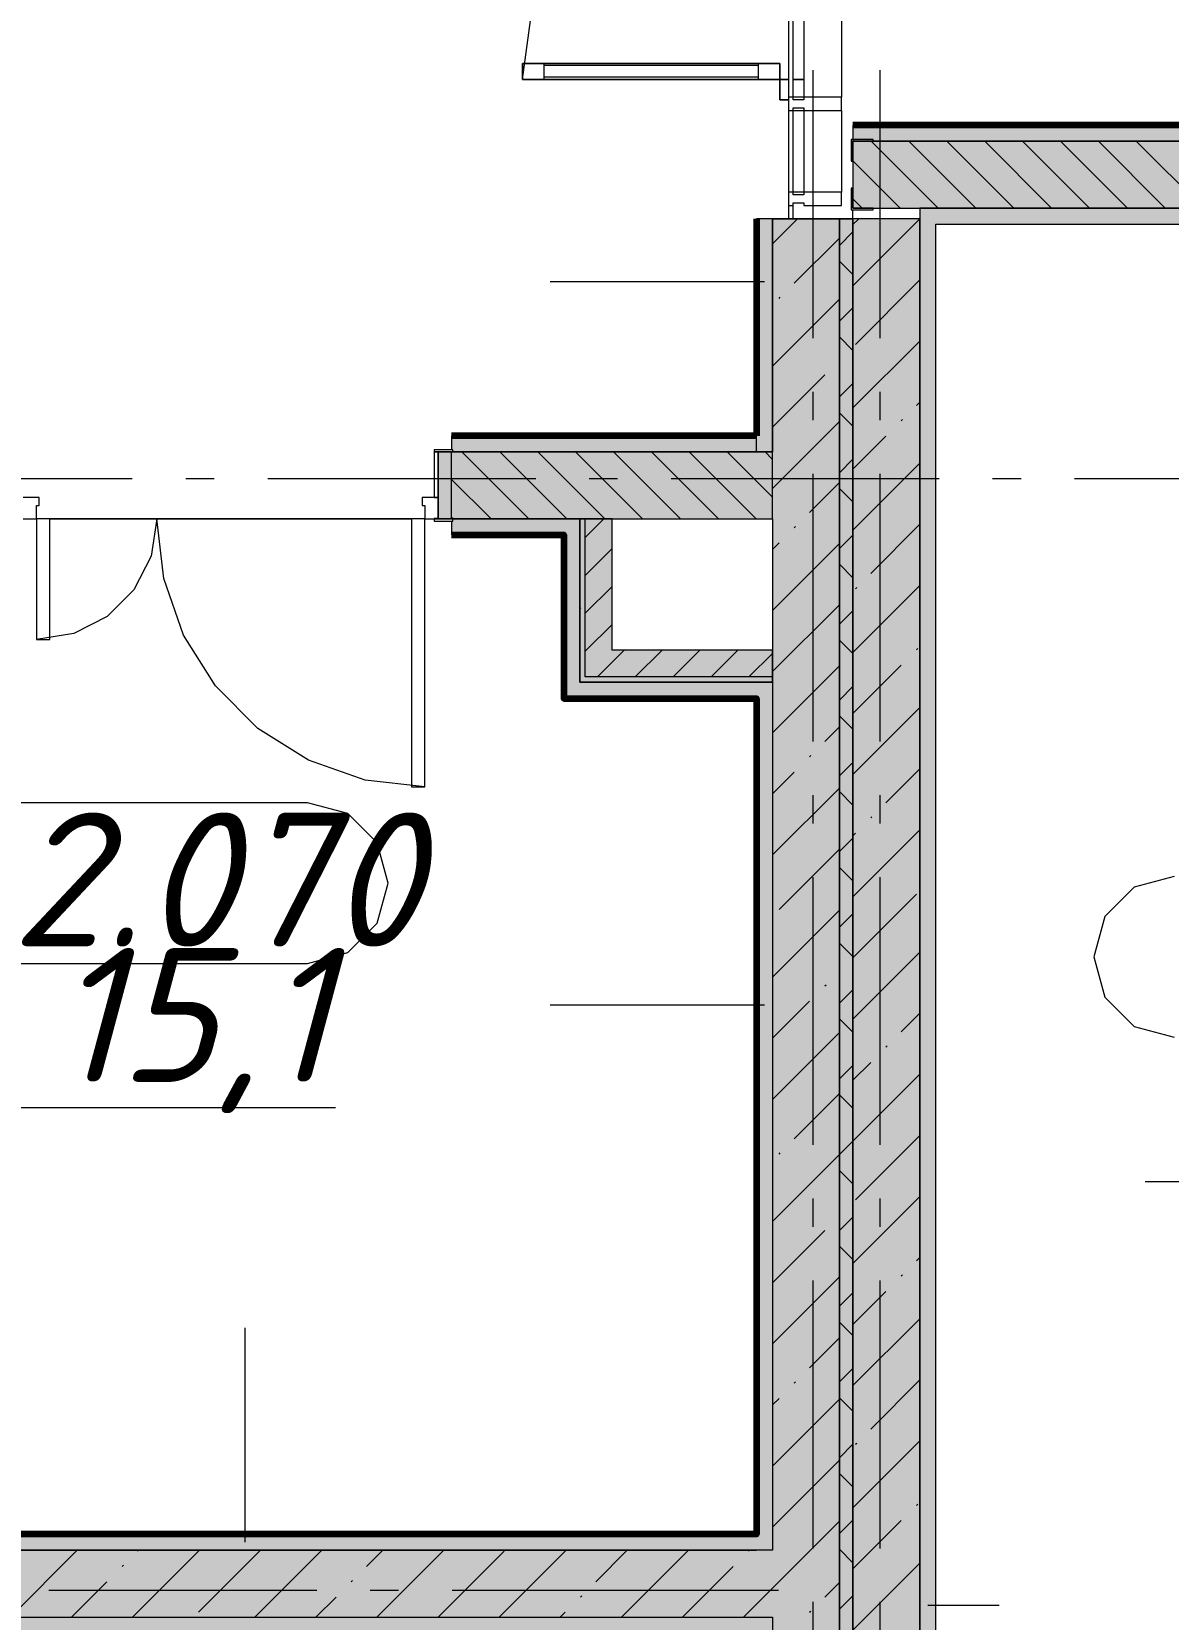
# Model space of a CAD drawing. Header units: millimetres. Extents: x -537608 to 253996, y -217170 to 186033.
# Drawn here: x -294227 to -289984, y 4442 to 10368 of the extents above; entities that cross this region are included whole.
import ezdxf

# ---------------------------------------------------------------- set-up
doc = ezdxf.new("R2010")
doc.units = ezdxf.units.MM
doc.layers.add('16) Лак 1.6м', color=160, linetype='Continuous', lineweight=90)
doc.layers.add('2) окраска коммуникации', color=152, linetype='Continuous', lineweight=30)
doc.layers.add('PDF _Геометрия', color=7, linetype='Continuous')
doc.layers.add('PDF _Текст', color=7, linetype='Continuous')
doc.layers.add('PDF _Сплошная заливка', color=7, linetype='Continuous', true_color=0xffffff)
doc.styles.add('PDF ISOCPEUR Italic', font='isocpeui.ttf')

msp = doc.modelspace()

# ---------------------------------------------------------------- hatches: boundary and pattern name
at = {"layer": '2) окраска коммуникации'}
h = msp.add_hatch(dxfattribs=at)
h.set_pattern_fill('ANSI31', color=5, scale=222)
h.set_pattern_definition([(45, (-305519.1, -20669.7), (-498.404, 498.404), [])])
edge = h.paths.add_edge_path()
edge.add_spline(control_points=[(-290778.1295, 11066.7373), (-290387.3432, 10570.6496), (-289743.0728, 11066.7373), (-288919.2533, 10560.095), (-288105.994, 11182.8428), (-286954.7585, 10760.6403), (-286007.4205, 10940.029), (-285042.7478, 10616.4758), (-284130.9316, 11012.6635), (-281975.2536, 10728.4524), (-280376.2745, 10966.1654), (-279268.5104, 11271.0495), (-278118.4513, 10949.6411), (-276985.3065, 10882.0339), (-275953.6379, 10645.4087), (-275395.5218, 9715.8097), (-275395.5218, 8271.0495), (-275157.9741, 7191.9904), (-275614.614, 6955.3652), (-274802.8089, 5738.4356), (-275817.5649, 5129.9708), (-275327.2936, 3468.321), (-275716.2842, 2758.4446), (-275293.4682, 2171.0495), (-273991.1979, 1727.4348), (-273974.2852, 2606.3284), (-273078.3544, 3011.9716), (-273078.3544, 4702.1524), (-273720.5962, 5040.1884), (-273078.3544, 5733.1622), (-273720.5962, 6578.2529), (-273078.3544, 7271.2267), (-273805.1597, 8271.0495), (-273078.3544, 9012.1129), (-274291.2526, 9488.1178), (-274291.2526, 9164.2291), (-275005.9538, 9367.0507), (-275005.9538, 9971.0495), (-275073.6046, 10786.8019), (-275073.6046, 11271.0495), (-274668.0133, 12503.4462), (-274837.1388, 13297.8308), (-275344.5167, 13652.7686), (-276004.109, 13838.6884), (-276985.0411, 13838.6884), (-277813.7588, 13821.7866), (-278642.4766, 14041.51), (-279014.5545, 14768.2882), (-278845.4274, 16002.1196), (-278185.8367, 17021.0495), (-276443.2448, 17292.7757), (-275935.8653, 18408.2946), (-275682.1763, 19337.8936), (-275310.1, 19659.0285), (-275479.2255, 20622.4311), (-274684.3331, 20656.2347), (-273872.5265, 20842.1545), (-273940.1773, 22126.6913), (-274481.0718, 22725.7503), (-273331.0143, 24399.0292), (-274379.5972, 25075.1012), (-273331.0143, 26038.5045), (-274075.1701, 26985.0053), (-273078.3544, 28523.0692), (-273078.3544, 28523.0692), (-273345.9962, 29714.5377), (-274039.4124, 30880.7626), (-275206.3826, 30238.4942), (-276187.3147, 30745.5482), (-277354.2849, 30153.9852), (-279011.7204, 30982.1734), (-280026.4779, 30677.941), (-281278.0101, 29934.2611), (-280499.3584, 28301.0495), (-281142.0364, 27038.3862), (-279890.5042, 25838.3584), (-281260.4253, 24180.0495), (-280059.6297, 22745.3283), (-281159.2859, 21829.0495), (-280076.8792, 20222.5318), (-281092.8162, 18916.6266), (-280737.6526, 18003.9293), (-280923.6908, 17429.2674), (-281752.4085, 17141.9368), (-283156.155, 17665.8933), (-283714.2711, 17125.035), (-284813.5921, 17750.4023), (-285185.6684, 17108.1332), (-286132.7751, 17801.1077), (-287328.3544, 16388.2505), (-285898.1717, 14701.7611), (-286388.6369, 13644.8407), (-285779.7843, 13214.0495), (-286591.5893, 12701.0495), (-286591.5893, 11811.5525), (-287690.9088, 11727.0435), (-288012.2486, 12132.6867), (-288722.5774, 11760.8471), (-289229.9569, 12453.8216), (-289940.2857, 11963.6687), (-290684.4415, 11777.7489), (-290778.1295, 11066.7373)], knot_values=[0, 0, 0, 0, 1, 2, 3, 4, 5, 6, 7, 8, 9, 10, 11, 12, 13, 14, 15, 16, 17, 18, 19, 20, 21, 22, 23, 24, 25, 26, 27, 28, 29, 30, 31, 32, 33, 34, 35, 36, 37, 38, 39, 40, 41, 42, 43, 44, 45, 46, 47, 48, 49, 50, 51, 52, 53, 54, 55, 56, 57, 58, 59, 60, 61, 62, 63, 64, 65, 66, 67, 68, 69, 70, 71, 72, 73, 74, 75, 76, 77, 78, 79, 80, 81, 82, 83, 84, 85, 86, 87, 88, 89, 90, 91, 92, 93, 94, 95, 96, 97, 98, 99, 99, 99, 99], degree=3, periodic=0)
edge = h.paths.add_edge_path(flags=16)
edge.add_arc((-282974.1314, 12518.0171), 1274.5672, 125.00000005, 234.99999995, ccw=False)
edge.add_arc((-283038.6718, 14513.9725), 1162.0444, 125.00000005, 234.99999995, ccw=False)
edge.add_arc((-282295.8664, 15202.9232), 1433.6455, 59.43173918, 169.43173908, ccw=False)
edge.add_arc((-282677.7619, 14748.5093), 2021.4887, -53.3391216, 56.66087831, ccw=False)
edge.add_arc((-282413.8331, 12555.5506), 1102.6336, -78.79029658, 31.20970332, ccw=False)
edge.add_arc((-282952.3368, 12001.1084), 919.0678, 215.00000005, 324.99999995, ccw=False)
edge = h.paths.add_edge_path(flags=16)
edge.add_arc((-277532.2831, 20735.819), 1174.7616, 125.00000005, 234.99999995, ccw=False)
edge.add_arc((-276960.5272, 23476.9879), 2171.5877, 125.00000005, 234.99999995, ccw=False)
edge.add_arc((-277291.7326, 26561.6986), 1594.1487, 125.00000005, 234.99999995, ccw=False)
edge.add_arc((-277094.17, 27873.7201), 1111.9458, 70.31799188, 180.31799178, ccw=False)
edge.add_arc((-276872.3717, 27774.8819), 1155.9508, -27.59113456, 82.40886534, ccw=False)
edge.add_arc((-276749.5729, 25951.7436), 1572.0517, -54.99999995, 54.99999995, ccw=False)
edge.add_arc((-276903.4785, 23156.4449), 1840.3779, -54.99999995, 54.99999995, ccw=False)
edge.add_arc((-276968.849, 21036.3715), 1277.4016, -81.34673665, 28.65326325, ccw=False)
edge.add_arc((-277491.3785, 20273.9631), 872.5123, 215.00000005, 324.99999995, ccw=False)
at = {"layer": 'PDF _Сплошная заливка', "true_color": 0xff7d7d, "transparency": 33554559}
for points in [[(-276661.3528, 9959.3454), (-276661.3528, 10019.3461), (-291161.3544, 10019.3461), (-291161.3544, 9959.3454), (-277007.4638, 9959.3454)], [(-287613.3458, 9649.3458), (-287553.3452, 9649.3458), (-287553.3452, 9709.3465), (-290851.3548, 9709.3465), (-290851.3548, 9649.3458), (-287901.1786, 9649.3458)]]:
    msp.add_hatch(color=11, dxfattribs=at).paths.add_polyline_path(points)
at = {"layer": 'PDF _Сплошная заливка', "transparency": 33554559}
for points in [[(-276911.3516, 9709.3465), (-276661.3528, 9709.3465), (-276661.3528, 9959.3454), (-291161.3544, 9959.3454), (-291161.3544, 9709.3465), (-277007.4638, 9709.3465)], [(-291461.3557, 4699.344), (-291211.3547, 4699.344), (-291211.3547, 9668.8235), (-291461.3557, 9668.8235), (-291461.3557, 7373.983)], [(-291211.3547, 799.3446), (-291161.3544, 799.3446), (-291161.3544, 9669.1723), (-291211.3547, 9669.1723), (-291211.3547, 1678.1138)], [(-291253.0918, 4449.345), (-291211.3547, 4449.345), (-291211.3547, 4699.344), (-296661.3564, 4699.344), (-296661.3564, 4449.345), (-291461.3557, 4449.345)], [(-291253.0918, 799.3446), (-291211.3547, 799.3446), (-291211.3547, 4449.345), (-291461.3557, 4449.345), (-291461.3557, 799.3446)]]:
    msp.add_hatch(color=256, dxfattribs=at).paths.add_polyline_path(points)
at = {"layer": 'PDF _Сплошная заливка', "true_color": 0x6a8dc8, "transparency": 33554559}
h = msp.add_hatch(color=153, dxfattribs=at)
h.paths.add_polyline_path([(-292654.3551, 8799.3465), (-291521.3543, 8799.3465), (-291521.3543, 8859.345), (-292659.3564, 8859.345), (-292659.3564, 8807.3447), (-292654.3551, 8807.3447), (-292654.3551, 8799.6091)], flags=0)
h.paths.add_polyline_path([(-294605.0051, 8799.3465), (-294314.3562, 8799.3465), (-294314.3562, 8807.3447), (-294309.3571, 8807.3447), (-294309.3571, 8859.345), (-297111.3583, 8859.345), (-297111.3583, 8807.3447), (-297106.3549, 8807.3447), (-297106.3549, 8799.3465), (-296280.9595, 8799.3465)], flags=0)
h.paths.add_polyline_path([(-298766.356, 8799.3465), (-298766.356, 8807.3447), (-298761.3568, 8807.3447), (-298761.3568, 8859.345), (-298961.3577, 8859.345), (-298961.3577, 8799.3465)], flags=0)
at = {"layer": 'PDF _Сплошная заливка', "transparency": 33554559}
h = msp.add_hatch(color=256, dxfattribs=at)
h.paths.add_polyline_path([(-291461.3557, 8549.3454), (-291461.3557, 8799.3465), (-292659.3564, 8797.9513), (-292659.3564, 8549.3454), (-292180.3564, 8549.3454)], flags=0)
h.paths.add_polyline_path([(-294605.0051, 8549.3454), (-294309.3571, 8549.3454), (-294309.3571, 8799.3465), (-296661.3564, 8799.3465), (-296661.3564, 8549.3454), (-294726.3541, 8549.3454)], flags=0)
at = {"layer": 'PDF _Сплошная заливка', "true_color": 0x56bc34, "transparency": 33554559}
h = msp.add_hatch(color=85, dxfattribs=at)
h.paths.add_polyline_path([(-292240.3549, 8489.3447), (-292180.3564, 8489.3447), (-292180.3564, 8549.3454), (-292654.3551, 8548.6284), (-292654.3551, 8541.345), (-292659.3564, 8541.345), (-292659.3564, 8489.3447), (-292654.3551, 8489.3447)], flags=0)
h.paths.add_polyline_path([(-294605.0051, 8489.3447), (-294309.3571, 8489.3447), (-294309.3571, 8541.345), (-294314.3562, 8541.345), (-294314.3562, 8549.3454), (-294726.3541, 8549.3454), (-294726.3541, 8489.3447), (-294666.3556, 8489.3447)], flags=0)
for points in [[(-291521.3543, 7879.3459), (-291461.3557, 7879.3459), (-291461.3557, 7939.3445), (-292180.3564, 7939.3445), (-292180.3564, 7879.3459)], [(-291521.3543, 4699.344), (-291521.3543, 4759.3447), (-295686.3565, 4759.3447), (-295686.3565, 4699.344), (-292929.0484, 4699.344)], [(-291521.3543, 4389.3444), (-291461.3557, 4389.3444), (-291461.3557, 4449.345), (-296972.355, 4449.345), (-296972.355, 4389.3444), (-292929.0484, 4389.3444)]]:
    msp.add_hatch(color=85, dxfattribs=at).paths.add_polyline_path(points)

# ---------------------------------------------------------------- linework, layer by layer
at = {"layer": '16) Лак 1.6м'}
for p, q in [((-291521.3543, 9668.8235), (-291521.3543, 8859.345)), ((-291521.3543, 8859.345), (-292659.3564, 8859.345))]:
    msp.add_line(p, q, dxfattribs=at)
for points in [[(-276601.352, 1049.3435), (-276601.352, 10019.3461), (-291161.3544, 10019.3461)], [(-292659.3564, 8489.3447), (-292240.3549, 8489.3447), (-292240.3549, 7879.3459), (-291521.3543, 7879.3459), (-291521.3543, 4759.3447), (-295626.3581, 4759.3447), (-295626.3581, 5249.3442)]]:
    msp.add_lwpolyline(points, dxfattribs=at)
at = {"layer": '2) окраска коммуникации'}
msp.add_open_spline([(-290778.1295, 11066.7373), (-290387.3432, 10570.6496), (-289743.0728, 11066.7373), (-288919.2533, 10560.095), (-288105.994, 11182.8428), (-286954.7585, 10760.6403), (-286007.4205, 10940.029), (-285042.7478, 10616.4758), (-284130.9316, 11012.6635), (-281975.2536, 10728.4524), (-280376.2745, 10966.1654), (-279268.5104, 11271.0495), (-278118.4513, 10949.6411), (-276985.3065, 10882.0339), (-275953.6379, 10645.4087), (-275395.5218, 9715.8097), (-275395.5218, 8271.0495), (-275157.9741, 7191.9904), (-275614.614, 6955.3652), (-274802.8089, 5738.4356), (-275817.5649, 5129.9708), (-275327.2936, 3468.321), (-275716.2842, 2758.4446), (-275293.4682, 2171.0495), (-273991.1979, 1727.4348), (-273974.2852, 2606.3284), (-273078.3544, 3011.9716), (-273078.3544, 4702.1524), (-273720.5962, 5040.1884), (-273078.3544, 5733.1622), (-273720.5962, 6578.2529), (-273078.3544, 7271.2267), (-273805.1597, 8271.0495), (-273078.3544, 9012.1129), (-274291.2526, 9488.1178), (-274291.2526, 9164.2291), (-275005.9538, 9367.0507), (-275005.9538, 9971.0495), (-275073.6046, 10786.8019), (-275073.6046, 11271.0495), (-274668.0133, 12503.4462), (-274837.1388, 13297.8308), (-275344.5167, 13652.7686), (-276004.109, 13838.6884), (-276985.0411, 13838.6884), (-277813.7588, 13821.7866), (-278642.4766, 14041.51), (-279014.5545, 14768.2882), (-278845.4274, 16002.1196), (-278185.8367, 17021.0495), (-276443.2448, 17292.7757), (-275935.8653, 18408.2946), (-275682.1763, 19337.8936), (-275310.1, 19659.0285), (-275479.2255, 20622.4311), (-274684.3331, 20656.2347), (-273872.5265, 20842.1545), (-273940.1773, 22126.6913), (-274481.0718, 22725.7503), (-273331.0143, 24399.0292), (-274379.5972, 25075.1012), (-273331.0143, 26038.5045), (-274075.1701, 26985.0053), (-273078.3544, 28523.0692), (-273078.3544, 28523.0692), (-273345.9962, 29714.5377), (-274039.4124, 30880.7626), (-275206.3826, 30238.4942), (-276187.3147, 30745.5482), (-277354.2849, 30153.9852), (-279011.7204, 30982.1734), (-280026.4779, 30677.941), (-281278.0101, 29934.2611), (-280499.3584, 28301.0495), (-281142.0364, 27038.3862), (-279890.5042, 25838.3584), (-281260.4253, 24180.0495), (-280059.6297, 22745.3283), (-281159.2859, 21829.0495), (-280076.8792, 20222.5318), (-281092.8162, 18916.6266), (-280737.6526, 18003.9293), (-280923.6908, 17429.2674), (-281752.4085, 17141.9368), (-283156.155, 17665.8933), (-283714.2711, 17125.035), (-284813.5921, 17750.4023), (-285185.6684, 17108.1332), (-286132.7751, 17801.1077), (-287328.3544, 16388.2505), (-285898.1717, 14701.7611), (-286388.6369, 13644.8407), (-285779.7843, 13214.0495), (-286591.5893, 12701.0495), (-286591.5893, 11811.5525), (-287690.9088, 11727.0435), (-288012.2486, 12132.6867), (-288722.5774, 11760.8471), (-289229.9569, 12453.8216), (-289940.2857, 11963.6687), (-290684.4415, 11777.7489), (-290778.1295, 11066.7373)], degree=3, dxfattribs=at)
at = {"layer": 'PDF _Геометрия', "lineweight": 9}
for p, q in [((-291401.355, 12173.9992), (-291401.355, 10123.999)), ((-291384.3553, 10123.999), (-291384.3553, 12173.9992)), ((-291344.3555, 12173.9992), (-291344.3555, 10123.999)), ((-291204.3554, 12173.9992), (-291204.3554, 10123.999)), ((-292394.3557, 10188.9989), (-292361.6437, 10437.4649)), ((-292394.3557, 10188.9989), (-292394.3557, 10248.9974)), ((-292394.3557, 10248.9974), (-291434.3555, 10248.9974)), ((-291434.3555, 10248.9974), (-292394.3557, 10248.9974)), ((-292394.3557, 10248.9974), (-292394.3557, 10188.9989)), ((-292314.3563, 10188.9989), (-292314.3563, 10248.9974)), ((-292314.3563, 10242.9993), (-291514.355, 10242.9993)), ((-292314.3563, 10198.9972), (-291514.355, 10198.9972)), ((-291514.355, 10188.9989), (-291514.355, 10248.9974)), ((-291434.3555, 10248.9974), (-291434.3555, 10188.9989)), ((-291434.3555, 10188.9989), (-291434.3555, 10248.9974)), ((-291434.3555, 10188.9989), (-292394.3557, 10188.9989)), ((-292394.3557, 10188.9989), (-291434.3555, 10188.9989)), ((-291434.3555, 10188.9989), (-292394.3557, 10188.9989)), ((-291434.3555, 10188.9989), (-291401.355, 10188.9989)), ((-291401.355, 10188.9989), (-291434.3555, 10188.9989)), ((-291434.3555, 10188.9989), (-291434.3555, 10113.9986)), ((-291434.3555, 10113.9986), (-291434.3555, 10188.9989)), ((-291384.3553, 10188.9989), (-291344.3555, 10188.9989)), ((-291344.3555, 10188.9989), (-291384.3553, 10188.9989)), ((-291434.3555, 10113.9986), (-291401.355, 10113.9986)), ((-291401.355, 10113.9986), (-291434.3555, 10113.9986)), ((-291384.3553, 10123.999), (-291401.355, 10123.999)), ((-291401.355, 10123.999), (-291401.355, 10073.9988)), ((-291344.3555, 10123.999), (-291384.3553, 10123.999)), ((-291384.3553, 10113.9986), (-291384.3553, 10123.999)), ((-291344.3555, 10113.9986), (-291384.3553, 10113.9986)), ((-291384.3553, 10073.9988), (-291384.3553, 10083.9993)), ((-291384.3553, 10083.9993), (-291344.3555, 10083.9993)), ((-291204.3554, 10123.999), (-291344.3555, 10123.999)), ((-291344.3555, 10123.999), (-291344.3555, 10113.9986)), ((-291344.3555, 10083.9993), (-291344.3555, 10073.9988)), ((-291204.3554, 10073.9988), (-291204.3554, 10123.999)), ((-291401.355, 10073.9988), (-291384.3553, 10073.9988)), ((-291401.355, 10073.9988), (-291401.355, 9768.824)), ((-291384.3553, 9768.824), (-291384.3553, 10073.9988)), ((-291384.3553, 10073.9988), (-291344.3555, 10073.9988)), ((-291344.3555, 10073.9988), (-291204.3554, 10073.9988)), ((-291344.3555, 10073.9988), (-291344.3555, 9768.824)), ((-291204.3554, 10073.9988), (-291204.3554, 9768.824)), ((-276661.3528, 10019.3461), (-291161.3544, 10019.3461)), ((-291161.3544, 10019.3461), (-291161.3544, 9959.3454)), ((-276661.3528, 9959.3454), (-291161.3544, 9959.3454)), ((-291161.3544, 9959.3454), (-291161.3544, 9709.3465)), ((-291161.3544, 9959.3454), (-276661.3528, 9959.3454)), ((-290843.7829, 9709.3465), (-291093.7818, 9959.3454)), ((-290702.3618, 9709.3465), (-290952.3607, 9959.3454)), ((-290560.9407, 9709.3465), (-290810.9396, 9959.3454)), ((-290419.5174, 9709.3465), (-290669.5184, 9959.3454)), ((-290278.0963, 9709.3465), (-290528.0973, 9959.3454)), ((-290136.6752, 9709.3465), (-290386.6762, 9959.3454)), ((-289995.2541, 9709.3465), (-290245.2551, 9959.3454)), ((-289853.8329, 9709.3465), (-290103.8318, 9959.3454)), ((-290985.204, 9709.3465), (-291161.3544, 9885.4969)), ((-291384.3553, 9768.824), (-291401.355, 9768.824)), ((-291401.355, 9768.824), (-291401.355, 9718.8237)), ((-291401.355, 9718.8237), (-291384.3553, 9718.8237)), ((-291344.3555, 9768.824), (-291384.3553, 9768.824)), ((-291384.3553, 9758.8235), (-291384.3553, 9768.824)), ((-291344.3555, 9758.8235), (-291384.3553, 9758.8235)), ((-291384.3553, 9718.8237), (-291384.3553, 9728.8243)), ((-291384.3553, 9728.8243), (-291344.3555, 9728.8243)), ((-291204.3554, 9768.824), (-291344.3555, 9768.824)), ((-291344.3555, 9768.824), (-291344.3555, 9758.8235)), ((-291344.3555, 9728.8243), (-291344.3555, 9718.8237)), ((-291344.3555, 9718.8237), (-291204.3554, 9718.8237)), ((-291204.3554, 9718.8237), (-291204.3554, 9768.824)), ((-291126.6251, 9709.3465), (-291161.3544, 9744.0758)), ((-291461.3557, 9668.8235), (-291521.3543, 9668.8235)), ((-291461.3557, 9575.7728), (-291368.3028, 9668.8235)), ((-291211.3547, 9668.8235), (-291461.3557, 9668.8235)), ((-291461.3557, 9668.8235), (-291461.3557, 8799.3465)), ((-291461.3557, 8799.3465), (-291461.3557, 9668.8235)), ((-291211.3547, 9669.1723), (-291211.3547, 799.3446)), ((-291161.3544, 9669.1723), (-291211.3547, 9669.1723)), ((-291211.3547, 4699.344), (-291211.3547, 9668.8235)), ((-291161.3544, 9709.3465), (-290851.3548, 9709.3465)), ((-291161.3544, 9419.576), (-290911.5859, 9669.3445)), ((-291161.3544, 9647.673), (-291139.6828, 9669.3445)), ((-290911.3555, 9669.3445), (-291161.3544, 9669.3445)), ((-291161.3544, 9669.3445), (-291161.3544, 749.3444)), ((-291161.3544, 799.3446), (-291161.3544, 9669.1723)), ((-290851.3548, 9709.3465), (-290911.3555, 9709.3465)), ((-290911.3555, 9709.3465), (-290911.3555, 9669.3445)), ((-290911.3555, 9669.3445), (-290911.3555, 1979.3444)), ((-290911.3555, 1979.3444), (-290911.3555, 9669.3445)), ((-290851.3548, 9709.3465), (-287553.3452, 9709.3465)), ((-287553.3452, 9709.3465), (-290851.3548, 9709.3465)), ((-291211.3547, 9570.2807), (-291161.3544, 9620.2809)), ((-290851.3548, 2039.3451), (-290851.3548, 9649.3458)), ((-290851.3548, 9649.3458), (-287613.3458, 9649.3458)), ((-291380.1678, 9428.8596), (-291211.3547, 9597.6727)), ((-291161.3544, 9461.2335), (-291211.3547, 9511.2337)), ((-291491.355, 9433.8544), (-292291.3563, 9433.8544)), ((-291152.0709, 9200.7627), (-290911.3555, 9441.4759)), ((-291461.3557, 9119.5748), (-291211.3547, 9369.5758)), ((-291437.1931, 9371.8364), (-291432.4523, 9376.5772)), ((-291211.3547, 9287.4385), (-291161.3544, 9337.4387)), ((-291161.3544, 9178.3891), (-291211.3547, 9228.3893)), ((-291161.3544, 8963.3779), (-290911.3555, 9213.379)), ((-291461.3557, 8891.4757), (-291266.1193, 9086.712)), ((-291211.3547, 9004.5941), (-291161.3544, 9054.5942)), ((-290923.9719, 8972.6636), (-290911.3555, 8985.2799)), ((-291461.3557, 8663.3788), (-291211.3547, 8913.3777)), ((-291161.3544, 8895.5469), (-291211.3547, 8945.5471)), ((-290980.995, 8915.6383), (-290976.2542, 8920.3812)), ((-292659.3564, 8859.345), (-292659.3564, 8807.3447)), ((-291521.3543, 8799.3465), (-291521.3543, 8859.345)), ((-291161.3544, 8735.2789), (-291038.0203, 8858.6151)), ((-292724.3563, 8807.3447), (-292724.3563, 8799.3465)), ((-292654.3551, 8807.3447), (-292724.3563, 8807.3447)), ((-292724.3563, 8799.3465), (-292724.3563, 8629.3449)), ((-292709.3545, 8799.3465), (-292724.3563, 8799.3465)), ((-292724.3563, 8799.3465), (-292654.3551, 8799.3465)), ((-292709.3545, 8799.3465), (-292709.3545, 8549.3454)), ((-292659.3564, 8799.3465), (-292709.3545, 8799.3465)), ((-292709.3545, 8629.3449), (-292709.3545, 8799.3465)), ((-292659.3564, 8549.3454), (-292659.3564, 8799.3465)), ((-292654.3551, 8799.3465), (-292654.3551, 8807.3447)), ((-291521.3543, 8799.3465), (-292654.3551, 8799.3465)), ((-292654.3551, 8799.3465), (-291521.3543, 8799.3465)), ((-292370.7895, 8549.3454), (-292620.7884, 8799.3465)), ((-292229.3662, 8549.3454), (-292479.3673, 8799.3465)), ((-292087.9451, 8549.3454), (-292337.9462, 8799.3465)), ((-291946.524, 8549.3454), (-292196.5251, 8799.3465)), ((-291805.1029, 8549.3454), (-292055.104, 8799.3465)), ((-291663.6818, 8549.3454), (-291913.6828, 8799.3465)), ((-291522.2606, 8549.3454), (-291772.2596, 8799.3465)), ((-291461.3557, 8629.8616), (-291630.8384, 8799.3465)), ((-291461.3557, 8799.3465), (-291521.3543, 8799.3465)), ((-291521.3543, 8799.3465), (-291461.3557, 8799.3465)), ((-291461.3557, 8771.2827), (-291489.4173, 8799.3465)), ((-291461.3557, 8549.3454), (-291461.3557, 8799.3465)), ((-291211.3547, 8721.7518), (-291161.3544, 8771.752)), ((-291161.3544, 8507.1819), (-290911.3555, 8757.1808)), ((-292512.2106, 8549.3454), (-292659.3564, 8696.4912)), ((-291323.1446, 8573.4908), (-291211.3547, 8685.2786)), ((-291161.3544, 8612.7047), (-291211.3547, 8662.7049)), ((-294199.354, 8629.3449), (-294259.3568, 8629.3449)), ((-294209.3566, 8549.3454), (-294209.3566, 8599.3456)), ((-294209.3566, 8599.3456), (-294199.354, 8599.3456)), ((-294199.354, 8599.3456), (-294199.354, 8629.3449)), ((-292709.3545, 8629.3449), (-292769.3552, 8629.3449)), ((-292769.3552, 8629.3449), (-292769.3552, 8599.3456)), ((-292769.3552, 8599.3456), (-292759.3547, 8599.3456)), ((-292759.3547, 8599.3456), (-292759.3547, 8549.3454)), ((-292724.3563, 8629.3449), (-292709.3545, 8629.3449)), ((-292709.3545, 8549.3454), (-292709.3545, 8629.3449)), ((-294259.3568, 8549.3454), (-294209.3566, 8549.3454)), ((-294159.3564, 8549.3454), (-294209.3566, 8549.3454)), ((-294209.3566, 8549.3454), (-294209.3566, 8099.3456)), ((-294159.3564, 8099.3456), (-294159.3564, 8549.3454)), ((-293759.3547, 8549.3454), (-293781.3794, 8410.2882)), ((-293734.2857, 8326.8246), (-293759.3547, 8549.3454)), ((-292759.3547, 8549.3454), (-292809.355, 8549.3454)), ((-292809.355, 8549.3454), (-292809.355, 7549.3454)), ((-292759.3547, 7549.3454), (-292759.3547, 8549.3454)), ((-292759.3547, 8549.3454), (-292709.3545, 8549.3454)), ((-292724.3563, 8550.3444), (-292724.3563, 8549.3454)), ((-292709.3545, 8550.3444), (-292724.3563, 8550.3444)), ((-292724.3563, 8549.3454), (-292709.3545, 8549.3454)), ((-292724.3563, 8549.3454), (-292724.3563, 8541.345)), ((-292654.3551, 8549.3454), (-292724.3563, 8549.3454)), ((-292724.3563, 8541.345), (-292654.3551, 8541.345)), ((-292709.3545, 8549.3454), (-292709.3545, 8550.3444)), ((-292709.3545, 8549.3454), (-292659.3564, 8549.3454)), ((-292653.6317, 8549.3454), (-292659.3564, 8555.0701)), ((-292659.3564, 8541.345), (-292659.3564, 8489.3447)), ((-292180.3564, 8549.3454), (-292654.3551, 8549.3454)), ((-292654.3551, 8549.3454), (-292180.3564, 8549.3454)), ((-292654.3551, 8541.345), (-292654.3551, 8549.3454)), ((-292180.3564, 8549.3454), (-291461.3557, 8549.3454)), ((-292180.3564, 8489.3447), (-292180.3564, 8549.3454)), ((-292160.3554, 8549.3454), (-292180.3564, 8549.3454)), ((-292180.3564, 8549.3454), (-292180.3564, 8059.3459)), ((-292160.3554, 8479.8588), (-292090.8688, 8549.3454)), ((-292060.355, 8549.3454), (-292160.3554, 8549.3454)), ((-292160.3554, 8059.3459), (-292160.3554, 8549.3454)), ((-292060.355, 8059.3459), (-292060.355, 8549.3454)), ((-291461.3557, 8549.3454), (-291461.3557, 7939.3445)), ((-292659.3564, 8489.3447), (-292240.3549, 8489.3447)), ((-292240.3549, 8489.3447), (-292240.3549, 7879.3459)), ((-292180.3564, 7939.3445), (-292180.3564, 8489.3447)), ((-291380.1678, 8516.4655), (-291375.427, 8521.2084)), ((-291211.3547, 8438.9096), (-291161.3544, 8488.9098)), ((-291095.0456, 8345.3917), (-290911.3555, 8529.0818)), ((-292160.3554, 8338.4377), (-292060.355, 8438.4381)), ((-291461.3557, 8435.2797), (-291437.1931, 8459.4423)), ((-291461.3557, 8207.1806), (-291211.3547, 8457.1817)), ((-293781.3794, 8410.2882), (-293845.2963, 8284.842)), ((-291161.3544, 8329.8624), (-291211.3547, 8379.8626)), ((-293660.3231, 8115.4605), (-293734.2857, 8326.8246)), ((-292160.3554, 8197.0165), (-292060.355, 8297.017)), ((-291161.3544, 8050.9838), (-290911.3555, 8300.9849)), ((-293845.2963, 8284.842), (-293944.8533, 8185.2873)), ((-291152.0709, 8288.3686), (-291147.3279, 8293.1093)), ((-293944.8533, 8185.2873), (-294070.2973, 8121.3703)), ((-291461.3557, 7979.0816), (-291211.3547, 8229.0826)), ((-291211.3547, 8156.0673), (-291161.3544, 8206.0675)), ((-294070.2973, 8121.3703), (-294209.3566, 8099.3456)), ((-292156.605, 8059.3459), (-292060.355, 8155.5959)), ((-294209.3566, 8099.3456), (-294159.3564, 8099.3456)), ((-293541.1872, 7925.8562), (-293660.3231, 8115.4605)), ((-292180.3564, 8059.3459), (-292180.3564, 7959.3454)), ((-292160.3554, 8055.5954), (-292156.605, 8059.3459)), ((-292160.3554, 7959.3454), (-292160.3554, 8059.3459)), ((-292115.1843, 7959.3454), (-292015.1839, 8059.3459)), ((-291461.3557, 8059.3459), (-292060.355, 8059.3459)), ((-291973.7632, 7959.3454), (-291873.7628, 8059.3459)), ((-291832.3399, 7959.3454), (-291732.3417, 8059.3459)), ((-291690.9188, 7959.3454), (-291590.9184, 8059.3459)), ((-291461.3557, 7959.3454), (-291461.3557, 8059.3459)), ((-291161.3544, 8047.018), (-291211.3547, 8097.0182)), ((-290923.9719, 8060.2695), (-290919.2288, 8065.0103)), ((-291549.4976, 7959.3454), (-291461.3557, 8047.4874)), ((-291461.3557, 7750.9847), (-291211.3547, 8000.9836)), ((-291161.3544, 7822.8847), (-290980.995, 8003.2442)), ((-292180.3564, 7959.3454), (-292180.3564, 7939.3445)), ((-291461.3557, 7959.3454), (-292160.3554, 7959.3454)), ((-291461.3557, 7939.3445), (-291461.3557, 7959.3454)), ((-293382.846, 7767.5129), (-293541.1872, 7925.8562)), ((-291461.3557, 7939.3445), (-292180.3564, 7939.3445)), ((-292180.3564, 7939.3445), (-291461.3557, 7939.3445)), ((-291461.3557, 7939.3445), (-291461.3557, 7879.3459)), ((-291211.3547, 7873.2229), (-291161.3544, 7923.2231)), ((-292240.3549, 7879.3459), (-292180.3564, 7879.3459)), ((-292180.3564, 7879.3459), (-291521.3543, 7879.3459)), ((-291521.3543, 7879.3459), (-291521.3543, 4759.3447)), ((-291461.3557, 7879.3459), (-291461.3557, 4699.344)), ((-291461.3557, 7879.3459), (-291461.3557, 4699.344)), ((-291161.3544, 7594.7878), (-290911.3555, 7844.7867)), ((-293193.2396, 7648.377), (-293382.846, 7767.5129)), ((-291266.1193, 7718.1219), (-291211.3547, 7772.8846)), ((-291161.3544, 7764.1758), (-291211.3547, 7814.176)), ((-292981.8755, 7574.4166), (-293193.2396, 7648.377)), ((-291323.1446, 7661.0966), (-291318.4017, 7665.8375)), ((-291461.3557, 7522.8856), (-291380.1678, 7604.0713)), ((-291211.3547, 7590.3807), (-291161.3544, 7640.3809)), ((-291038.0203, 7490.0229), (-290911.3555, 7616.6877)), ((-292759.3547, 7549.3454), (-292981.8755, 7574.4166)), ((-292809.355, 7549.3454), (-292759.3547, 7549.3454)), ((-291461.3557, 7294.7865), (-291211.3547, 7544.7876)), ((-291161.3544, 7481.3336), (-291211.3547, 7531.3338)), ((-291095.0456, 7432.9976), (-291090.3026, 7437.7406)), ((-291211.3547, 7307.5385), (-291161.3544, 7357.5387)), ((-291161.3544, 7138.5897), (-290911.3555, 7388.5908)), ((-291161.3544, 7366.6888), (-291152.0709, 7375.9745)), ((-291437.1931, 7090.8501), (-291211.3547, 7316.6885)), ((-291161.3544, 7198.4913), (-291211.3547, 7248.4916)), ((-291161.3544, 6910.4906), (-290923.9719, 7147.8754)), ((-291461.3557, 6838.5906), (-291211.3547, 7088.5894)), ((-291211.3547, 7024.6962), (-291161.3544, 7074.6965)), ((-291161.3544, 6915.6469), (-291211.3547, 6965.6472)), ((-291161.3544, 6682.3916), (-290911.3555, 6932.3926)), ((-291266.1193, 6805.7279), (-291261.3785, 6810.4687)), ((-291211.3547, 6741.8518), (-291161.3544, 6791.8521)), ((-291491.355, 6734.6674), (-292291.3563, 6734.6674)), ((-291461.3557, 6610.4915), (-291323.1446, 6748.7025)), ((-290980.995, 6634.6541), (-290911.3555, 6704.2936)), ((-291161.3544, 6632.8047), (-291211.3547, 6682.8049)), ((-291461.3557, 6382.3924), (-291211.3547, 6632.3935)), ((-291038.0203, 6577.6288), (-291033.2795, 6582.3696)), ((-291161.3544, 6454.2947), (-291095.0456, 6520.6035)), ((-291211.3547, 6459.0096), (-291161.3544, 6509.0098)), ((-291161.3544, 6226.1956), (-290911.3555, 6476.1945)), ((-291380.1678, 6235.4813), (-291211.3547, 6404.2944)), ((-291161.3544, 6349.9625), (-291211.3547, 6399.9627)), ((-291211.3547, 6176.1674), (-291161.3544, 6226.1676)), ((-291152.0709, 6007.3822), (-290911.3555, 6248.0976)), ((-291461.3557, 5926.1965), (-291211.3547, 6176.1954)), ((-291437.1931, 6178.456), (-291432.4523, 6183.1968)), ((-291161.3544, 6067.1203), (-291211.3547, 6117.1183)), ((-291161.3544, 5769.9975), (-290911.3555, 6019.9985)), ((-291211.3547, 5893.3252), (-291161.3544, 5943.3254)), ((-291461.3557, 5698.0974), (-291266.1193, 5893.3338)), ((-291161.3544, 5784.2759), (-291211.3547, 5834.2761)), ((-290923.9719, 5779.2831), (-290911.3555, 5791.8994)), ((-291461.3557, 5469.9983), (-291211.3547, 5719.9994)), ((-290980.995, 5722.2578), (-290976.2542, 5727.0008)), ((-291211.3547, 5610.4808), (-291161.3544, 5660.481)), ((-291161.3544, 5541.9006), (-291038.0203, 5665.2347)), ((-293429.7804, 4729.3454), (-293429.7804, 5529.3445)), ((-291161.3544, 5501.4336), (-291211.3547, 5551.4339)), ((-291161.3544, 5313.8015), (-290911.3555, 5563.8004)), ((-291323.1446, 5380.1104), (-291211.3547, 5491.9004)), ((-291211.3547, 5327.6385), (-291161.3544, 5377.6388)), ((-291095.0456, 5152.0135), (-290911.3555, 5335.7035)), ((-291380.1678, 5323.0872), (-291375.427, 5327.828)), ((-291461.3557, 5241.8992), (-291437.1931, 5266.0619)), ((-291461.3557, 5013.8002), (-291211.3547, 5263.8013)), ((-291161.3544, 5218.5914), (-291211.3547, 5268.5916)), ((-291161.3544, 4857.6034), (-290911.3555, 5107.6044)), ((-291152.0709, 5094.9881), (-291147.3279, 5099.7289)), ((-291211.3547, 5044.7963), (-291161.3544, 5094.7965)), ((-291461.3557, 4785.7033), (-291211.3547, 5035.7022)), ((-291161.3544, 4935.7492), (-291211.3547, 4985.7473)), ((-290923.9719, 4866.8891), (-290919.2288, 4871.6298)), ((-291319.6138, 4699.344), (-291211.3547, 4807.6032)), ((-291211.3547, 4761.9541), (-291161.3544, 4811.9543)), ((-291161.3544, 4629.5065), (-290980.995, 4809.8637)), ((-291521.3543, 4759.3447), (-295626.3581, 4759.3447)), ((-291521.3543, 4699.344), (-295686.3565, 4699.344)), ((-295686.3565, 4699.344), (-291521.3543, 4699.344)), ((-294306.7993, 4449.345), (-294056.7983, 4699.344)), ((-293850.6012, 4449.345), (-293600.6001, 4699.344)), ((-293832.2279, 4695.8153), (-293828.697, 4699.344)), ((-293604.131, 4467.7162), (-293372.5011, 4699.344)), ((-293394.403, 4449.345), (-293144.4042, 4699.344)), ((-292976.8591, 4638.79), (-292916.3051, 4699.344)), ((-292938.2071, 4449.345), (-292688.206, 4699.344)), ((-292710.108, 4449.345), (-292463.6356, 4695.8153)), ((-292482.009, 4449.345), (-292232.0101, 4699.344)), ((-292121.4881, 4581.7668), (-292003.911, 4699.344)), ((-292025.813, 4449.345), (-291775.8119, 4699.344)), ((-291569.6149, 4449.345), (-291319.6138, 4699.344)), ((-291551.2416, 4695.8153), (-291547.7129, 4699.344)), ((-291461.3557, 4699.344), (-291521.3543, 4699.344)), ((-291161.3544, 4652.9048), (-291211.3547, 4702.905)), ((-291211.3547, 4449.345), (-291211.3547, 4699.344)), ((-293889.2511, 4638.79), (-293884.5102, 4643.533)), ((-291797.7139, 4449.345), (-291608.2669, 4638.79)), ((-291161.3544, 4401.4074), (-290911.3555, 4651.4063)), ((-294078.6981, 4449.345), (-293946.2785, 4581.7668)), ((-293033.8823, 4581.7668), (-293029.1414, 4586.5077)), ((-291266.1193, 4524.7415), (-291211.3547, 4579.5063)), ((-293166.304, 4449.345), (-293090.9076, 4524.7415)), ((-292178.5134, 4524.7415), (-292173.7726, 4529.4824)), ((-291211.3547, 4479.1097), (-291161.3544, 4529.1099)), ((-296661.3564, 4449.345), (-291461.3557, 4449.345)), ((-296661.3564, 4449.345), (-291461.3557, 4449.345)), ((-292253.9099, 4449.345), (-292235.5387, 4467.7162)), ((-291461.3557, 4449.345), (-291461.3557, 4389.3444)), ((-291323.1446, 4467.7162), (-291318.4017, 4472.4592)), ((-291211.3547, 799.3446), (-291211.3547, 4449.345)), ((-290881.3541, 4493.8919), (-290615.2059, 4493.8919))]:
    msp.add_line(p, q, dxfattribs=at)
at = {"layer": 'PDF _Геометрия', "color": 253, "lineweight": 9, "true_color": 0xaaaaaa}
for p, q in [((-291311.3551, 10223.8853), (-291311.3551, 9223.8853)), ((-291061.3561, 10223.8853), (-291061.3561, 9223.8853)), ((-291311.3551, 9023.8845), (-291311.3551, 8918.0517)), ((-291061.3561, 9023.8845), (-291061.3561, 8918.0517)), ((-292309.355, 8799.3465), (-292316.3564, 8799.3465)), ((-291311.3551, 8718.053), (-291311.3551, 7718.0509)), ((-291061.3561, 8718.053), (-291061.3561, 7718.0509)), ((-293851.4538, 8699.346), (-294851.4538, 8699.346)), ((-293545.618, 8699.346), (-293651.4529, 8699.346)), ((-292345.6193, 8699.346), (-293345.6193, 8699.346)), ((-292039.7857, 8699.346), (-292145.6185, 8699.346)), ((-290839.7849, 8699.346), (-291839.7848, 8699.346)), ((-290533.9512, 8699.346), (-290639.7861, 8699.346)), ((-289333.9504, 8699.346), (-290333.9525, 8699.346)), ((-293196.919, 7489.9497), (-294396.9177, 7489.9497)), ((-293046.9184, 7449.7562), (-293196.919, 7489.9497)), ((-291311.3551, 7518.0522), (-291311.3551, 7412.2194)), ((-291061.3561, 7518.0522), (-291061.3561, 7412.2194)), ((-292937.1113, 7339.949), (-293046.9184, 7449.7562)), ((-292896.9177, 7189.9485), (-292937.1113, 7339.949)), ((-292937.1113, 7039.9478), (-292896.9177, 7189.9485)), ((-291311.3551, 7212.2186), (-291311.3551, 6212.2186)), ((-291061.3561, 7212.2186), (-291061.3561, 6212.2186)), ((-290111.6643, 7174.3094), (-290221.4714, 7064.5022)), ((-289961.6636, 7214.5029), (-290111.6643, 7174.3094)), ((-290221.4714, 7064.5022), (-290261.6649, 6914.5016)), ((-293046.9184, 6930.1407), (-292937.1113, 7039.9478)), ((-294396.9177, 6889.9493), (-293196.919, 6889.9493)), ((-293196.919, 6889.9493), (-293046.9184, 6930.1407)), ((-290261.6649, 6914.5016), (-290221.4714, 6764.5031)), ((-290221.4714, 6764.5031), (-290111.6643, 6654.6938)), ((-290111.6643, 6654.6938), (-289961.6636, 6614.5024)), ((-294505.9562, 6351.9131), (-293093.0454, 6351.9131)), ((-290070.7022, 6076.4662), (-288657.7892, 6076.4662)), ((-291311.3551, 6012.2178), (-291311.3551, 5906.385)), ((-291061.3561, 6012.2178), (-291061.3561, 5906.385)), ((-291311.3551, 5706.3841), (-291311.3551, 4706.3842)), ((-291061.3561, 5706.3841), (-291061.3561, 4706.3842)), ((-293163.025, 4549.3433), (-294163.025, 4549.3433)), ((-292857.1936, 4549.3433), (-292963.0264, 4549.3433)), ((-291439.0403, 4549.3433), (-292657.1927, 4549.3433)), ((-291311.3551, 4506.3833), (-291311.3551, 4400.5505)), ((-291061.3561, 4506.3833), (-291061.3561, 4400.5505))]:
    msp.add_line(p, q, dxfattribs=at)
at = {"layer": 'PDF _Геометрия', "color": 253, "lineweight": 20, "true_color": 0xaaaaaa}
for p, q in [((-291086.3541, 9965.3456), (-291167.3547, 9965.3456)), ((-291167.3547, 9965.3456), (-291167.3547, 9884.345)), ((-291161.3544, 9884.345), (-291161.3544, 9959.3454)), ((-291161.3544, 9959.3454), (-291086.3541, 9959.3454)), ((-291086.3541, 9959.3454), (-291086.3541, 9965.3456)), ((-291167.3547, 9884.345), (-291161.3544, 9884.345)), ((-291161.3544, 9784.3446), (-291167.3547, 9784.3446)), ((-291167.3547, 9784.3446), (-291167.3547, 9703.3462)), ((-291161.3544, 9709.3465), (-291161.3544, 9784.3446)), ((-291167.3547, 9703.3462), (-291086.3541, 9703.3462)), ((-291086.3541, 9709.3465), (-291161.3544, 9709.3465)), ((-291086.3541, 9703.3462), (-291086.3541, 9709.3465))]:
    msp.add_line(p, q, dxfattribs=at)
at = {"layer": 'PDF _Геометрия', "color": 9, "lineweight": 9, "true_color": 0xc0c0c0}
for p, q in [((-291401.355, 9718.8237), (-291401.355, 9669.3445)), ((-291384.3553, 9669.3445), (-291384.3553, 9718.8237)), ((-291461.3557, 9669.3445), (-291384.3553, 9669.3445)), ((-291401.355, 9669.3445), (-291161.3544, 9669.3445)), ((-291161.3544, 9669.3445), (-291161.3544, 9703.3462)), ((-292809.355, 8549.3454), (-294159.3564, 8549.3454)), ((-294159.3564, 8549.3454), (-292809.355, 8549.3454))]:
    msp.add_line(p, q, dxfattribs=at)
at = {"layer": 'PDF _Геометрия', "color": 8, "lineweight": 9, "true_color": 0x787878}
msp.add_line((-292176.8062, 8213.0819), (-292180.1583, 8218.8906), dxfattribs=at)
at = {"layer": 'PDF _Сплошная заливка', "color": 11, "lineweight": 35, "true_color": 0xff7d7d, "transparency": 33554559}
for points in [[(-291461.3557, 8799.3465), (-291461.3557, 9668.8235), (-291521.3543, 8799.3465), (-291521.3543, 9668.8235)], [(-290851.3548, 1979.3444), (-290851.3548, 9709.3465), (-290911.3555, 1979.3444), (-290911.3555, 9709.3465)]]:
    msp.add_solid(points, dxfattribs=at)
at = {"layer": 'PDF _Сплошная заливка', "lineweight": 35, "transparency": 33554559}
for points in [[(-290911.3555, 749.3444), (-290911.3555, 9669.3445), (-291161.3544, 749.3444), (-291161.3544, 9669.3445)], [(-292160.3554, 7959.3454), (-292160.3554, 8549.3454), (-292180.3564, 7959.3454), (-292180.3564, 8549.3454)], [(-292060.355, 8059.3459), (-292060.355, 8549.3454), (-292160.3554, 8059.3459), (-292160.3554, 8549.3454)], [(-291461.3557, 7959.3454), (-291461.3557, 8059.3459), (-292160.3554, 7959.3454), (-292160.3554, 8059.3459)], [(-291461.3557, 7939.3445), (-291461.3557, 7959.3454), (-292180.3564, 7939.3445), (-292180.3564, 7959.3454)]]:
    msp.add_solid(points, dxfattribs=at)
at = {"layer": 'PDF _Сплошная заливка', "color": 7, "lineweight": 35, "true_color": 0xf4f4f4, "transparency": 33554559}
msp.add_solid([(-292709.3545, 8549.3454), (-292659.3564, 8549.3454), (-292709.3545, 8797.9513), (-292659.3564, 8799.3465)], dxfattribs=at)
at = {"layer": 'PDF _Сплошная заливка', "color": 85, "lineweight": 35, "true_color": 0x56bc34, "transparency": 33554559}
for points in [[(-292180.3564, 7879.3459), (-292180.3564, 8489.3447), (-292240.3549, 7879.3459), (-292240.3549, 8489.3447)], [(-291461.3557, 4699.344), (-291461.3557, 7879.3459), (-291521.3543, 4699.344), (-291521.3543, 7879.3459)]]:
    msp.add_solid(points, dxfattribs=at)

# ---------------------------------------------------------------- texts
at = {"layer": 'PDF _Текст', "char_height": 500, "attachment_point": 4, "style": 'PDF ISOCPEUR Italic'}
for s, insert in [('2.070', (-294304.2502, 7203.2386)), ('15,1', (-294152.2473, 6639.2894))]:
    msp.add_mtext(s, dxfattribs=dict(at, insert=insert))

doc.saveas('drawing.dxf')
